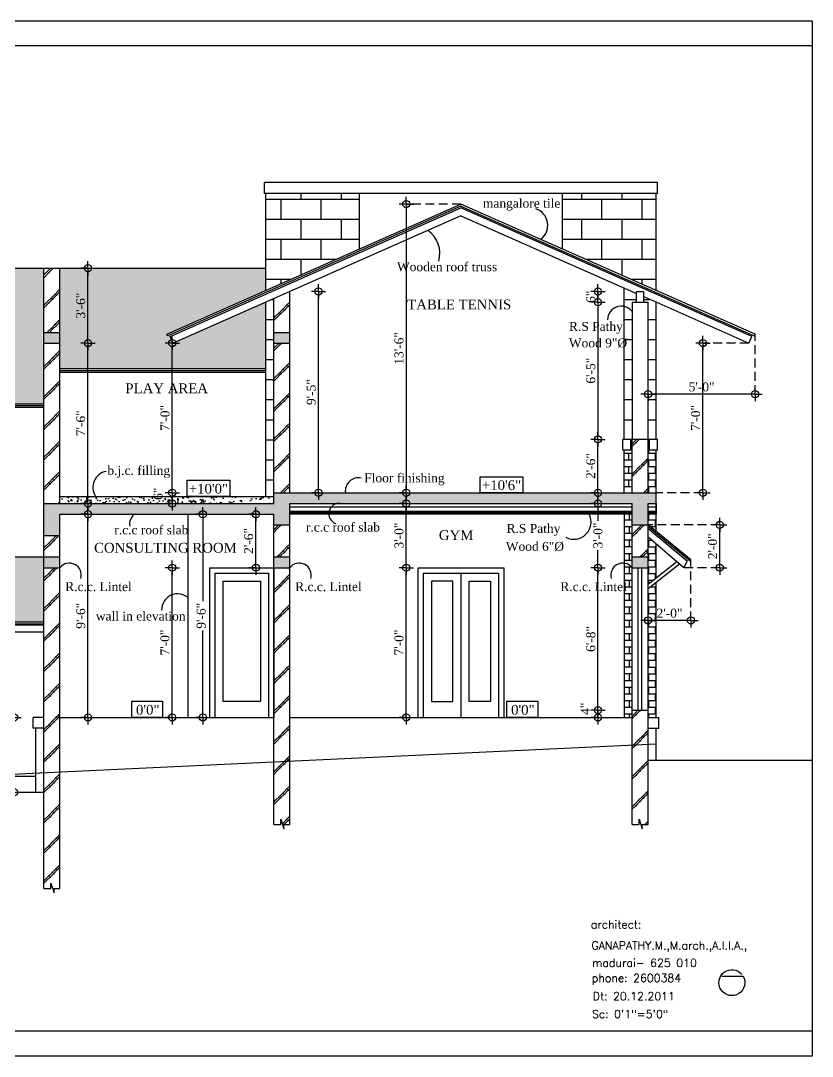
# Model space of a CAD drawing. Extents: x 7848 to 13228, y -2245 to 213.
# Drawn here: x 11777 to 12221, y -440 to 141 of the extents above; entities that cross this region are included whole.
import ezdxf
from ezdxf.enums import TextEntityAlignment as Align

# ---------------------------------------------------------------- set-up
doc = ezdxf.new("R2010")
doc.units = 0
doc.header["$LTSCALE"] = 20
doc.header["$MEASUREMENT"] = 0
doc.header["$PDMODE"] = 34
doc.header["$PDSIZE"] = 5
doc.linetypes.add('HIDDEN', pattern=[0.375, 0.25, -0.125])
doc.layers.get('0').update_dxf_attribs({"linetype": 'CONTINUOUS'})
doc.layers.get('Defpoints').update_dxf_attribs({"linetype": 'CONTINUOUS'})
for name, color, linetype in [('border', 230, 'CONTINUOUS'), ('DETTEXT', 7, 'CONTINUOUS'), ('DIMLINE', 254, 'CONTINUOUS'), ('DOOR', 1, 'CONTINUOUS'), ('HATCH', 252, 'CONTINUOUS'), ('Stone', 8, 'CONTINUOUS'), ('text', 2, 'CONTINUOUS'), ('TILE', 22, 'CONTINUOUS'), ('wall', 13, 'CONTINUOUS'), ('window', 4, 'CONTINUOUS'), ('window sill', 5, 'CONTINUOUS'), ('WOOD', 7, 'CONTINUOUS')]:
    doc.layers.add(name, color=color, linetype=linetype)
doc.layers.add('correct', color=230, linetype='CONTINUOUS', plot=False)
doc.styles.add('A', font='romans.shx')
doc.styles.add('style3', font='times_1.ttf')
doc.styles.add('style5', font='times_1.ttf')
doc.dimstyles.new('arch61', dxfattribs={"dimscale": 0, "dimtxt": 5, "dimasz": 2, "dimexe": 0.18, "dimexo": 0.0625, "dimgap": 1.5, "dimtad": 1, "dimzin": 3, "dimdsep": 46, "dimlunit": 4, "dimtxsty": 'style3', "dimblk": 'BLK', "dimcen": 0, "dimse1": 1, "dimse2": 1, "dimclrd": 256, "dimclrt": 3, "dimazin": 0, "dimtfac": 1, "dimtix": 1, "dimtmove": 2, "dimatfit": 3, "dimldrblk": 'NONE', "dimfxl": 0.18, "dimtolj": 1, "dimtzin": 0, "dimlwd": -1, "dimarcsym": 0})
pattern_1 = [(0, (-136.817, 1289.978), (0, 11.25), []), (90, (-136.817, 1289.978), (-22.5, 1e-15), [11.25, -11.25]), (90, (-125.567, 1289.978), (-22.5, 1e-15), [-11.25, 11.25])]
pattern_2 = [(45, (-136.817, 1289.978), (-8.485281, 8.485281), [3, 0]), (45, (-137.525, 1290.685), (-8.485281, 8.485281), [3, 0])]
pattern_3 = [(0, (-136.8175, 1289.978), (0, 3.75), []), (90, (-136.8175, 1289.978), (-7.5, 5e-16), [3.75, -3.75]), (90, (-133.0675, 1289.978), (-7.5, 5e-16), [-3.75, 3.75])]

# ---------------------------------------------------------------- blocks, each defined once
blk = doc.blocks.new('BLK')
for q in [(-2, 0), (0, 2), (0, -2), (2, 0)]:
    blk.add_line((0, 0), q)
blk.add_circle((0, 0), 1)
blk = doc.blocks.new('*D152')
at = {"layer": 'Defpoints', "color": 0}
for p in [(12100.95, -93.54), (12120.08, -93.54), (12120.08, -123.54)]:
    blk.add_point(p, dxfattribs=at)
at = {"layer": 'DIMLINE'}
blk.add_line((12100.95, -121.54), (12100.95, -95.54), dxfattribs=at)
at = {"layer": 'DIMLINE', "xscale": 2, "yscale": 2, "zscale": 2}
for p, rotation in [((12100.95, -93.54), 90), ((12100.95, -123.54), 270)]:
    blk.add_blockref('BLK', p, dxfattribs=dict(at, rotation=rotation))
at = {"layer": 'DIMLINE', "color": 3, "insert": (12096.91, -108.54), "char_height": 5, "attachment_point": 5, "rotation": 90, "style": 'style3'}
blk.add_mtext('\\A1;2\'-6"', dxfattribs=at)
blk = doc.blocks.new('_None')
blk = doc.blocks.new('*D153')
at = {"layer": 'Defpoints', "color": 0}
for p in [(12120.08, -16.55), (12100.95, -93.54), (12120.08, -93.54)]:
    blk.add_point(p, dxfattribs=at)
at = {"layer": 'DIMLINE'}
blk.add_line((12100.95, -18.55), (12100.95, -91.54), dxfattribs=at)
at = {"layer": 'DIMLINE', "xscale": 2, "yscale": 2, "zscale": 2}
for p, rotation in [((12100.95, -16.55), 90), ((12100.95, -93.54), 270)]:
    blk.add_blockref('BLK', p, dxfattribs=dict(at, rotation=rotation))
at = {"layer": 'DIMLINE', "color": 3, "insert": (12096.91, -55.04), "char_height": 5, "attachment_point": 5, "rotation": 90, "style": 'style3'}
blk.add_mtext('\\A1;6\'-5"', dxfattribs=at)
blk = doc.blocks.new('*D154')
at = {"layer": 'Defpoints', "color": 0}
for p in [(12100.95, -10.56), (12124.58, -10.56), (12124.58, -16.55)]:
    blk.add_point(p, dxfattribs=at)
at = {"layer": 'DIMLINE'}
for p, q in [((12100.95, -8.56), (12100.95, -6.56)), ((12100.95, -16.55), (12100.95, -10.56)), ((12100.95, -18.55), (12100.95, -20.55))]:
    blk.add_line(p, q, dxfattribs=at)
at = {"layer": 'DIMLINE', "xscale": 2, "yscale": 2, "zscale": 2}
for p, rotation in [((12100.95, -10.56), 270), ((12100.95, -16.55), 90)]:
    blk.add_blockref('BLK', p, dxfattribs=dict(at, rotation=rotation))
at = {"layer": 'DIMLINE', "color": 3, "insert": (12096.91, -13.56), "char_height": 5, "attachment_point": 5, "rotation": 90, "style": 'style3'}
blk.add_mtext('\\A1;6"', dxfattribs=at)
blk = doc.blocks.new('*D155')
at = {"layer": 'Defpoints', "color": 0}
for p in [(12024.08, 38.46), (11993.35, -123.54), (12024.08, -123.54)]:
    blk.add_point(p, dxfattribs=at)
at = {"layer": 'DIMLINE'}
blk.add_line((11993.35, 36.46), (11993.35, -121.54), dxfattribs=at)
at = {"layer": 'DIMLINE', "xscale": 2, "yscale": 2, "zscale": 2}
for p, rotation in [((11993.35, 38.46), 90), ((11993.35, -123.54), 270)]:
    blk.add_blockref('BLK', p, dxfattribs=dict(at, rotation=rotation))
at = {"layer": 'DIMLINE', "color": 3, "insert": (11989.31, -42.54), "char_height": 5, "attachment_point": 5, "rotation": 90, "style": 'style3'}
blk.add_mtext('\\A1;13\'-6"', dxfattribs=at)
blk = doc.blocks.new('*D156')
at = {"layer": 'Defpoints', "color": 0}
for p in [(11799.08, -165.54), (11862.06, -165.54), (11802.59, -249.54)]:
    blk.add_point(p, dxfattribs=at)
at = {"layer": 'DIMLINE'}
blk.add_line((11862.06, -247.54), (11862.06, -167.54), dxfattribs=at)
at = {"layer": 'DIMLINE', "xscale": 2, "yscale": 2, "zscale": 2}
for p, rotation in [((11862.06, -165.54), 90), ((11862.06, -249.54), 270)]:
    blk.add_blockref('BLK', p, dxfattribs=dict(at, rotation=rotation))
at = {"layer": 'DIMLINE', "color": 3, "insert": (11858.01, -207.54), "char_height": 5, "attachment_point": 5, "rotation": 90, "style": 'style3'}
blk.add_mtext('\\A1;7\'-0"', dxfattribs=at)
blk = doc.blocks.new('*D157')
at = {"layer": 'Defpoints', "color": 0}
for p in [(11814.78, -135.54), (11818.68, -135.54), (11818.68, -249.54)]:
    blk.add_point(p, dxfattribs=at)
at = {"layer": 'DIMLINE'}
blk.add_line((11814.78, -247.54), (11814.78, -137.54), dxfattribs=at)
at = {"layer": 'DIMLINE', "xscale": 2, "yscale": 2, "zscale": 2}
for p, rotation in [((11814.78, -135.54), 90), ((11814.78, -249.54), 270)]:
    blk.add_blockref('BLK', p, dxfattribs=dict(at, rotation=rotation))
at = {"layer": 'DIMLINE', "color": 3, "insert": (11810.73, -192.54), "char_height": 5, "attachment_point": 5, "rotation": 90, "style": 'style3'}
blk.add_mtext('\\A1;9\'-6"', dxfattribs=at)
blk = doc.blocks.new('*D158')
at = {"layer": 'Defpoints', "color": 0}
for p in [(11891.47, -135.54), (11909.01, -135.54), (11891.47, -165.54)]:
    blk.add_point(p, dxfattribs=at)
at = {"layer": 'DIMLINE'}
blk.add_line((11909.01, -163.54), (11909.01, -137.54), dxfattribs=at)
at = {"layer": 'DIMLINE', "xscale": 2, "yscale": 2, "zscale": 2}
for p, rotation in [((11909.01, -135.54), 90), ((11909.01, -165.54), 270)]:
    blk.add_blockref('BLK', p, dxfattribs=dict(at, rotation=rotation))
at = {"layer": 'DIMLINE', "color": 3, "insert": (11904.96, -150.54), "char_height": 5, "attachment_point": 5, "rotation": 90, "style": 'style3'}
blk.add_mtext('\\A1;2\'-6"', dxfattribs=at)
blk = doc.blocks.new('*D159')
at = {"layer": 'Defpoints', "color": 0}
for p in [(11799.08, -39.54), (11814.78, -39.54), (11799.08, -129.54)]:
    blk.add_point(p, dxfattribs=at)
at = {"layer": 'DIMLINE'}
blk.add_line((11814.78, -127.54), (11814.78, -41.54), dxfattribs=at)
at = {"layer": 'DIMLINE', "xscale": 2, "yscale": 2, "zscale": 2}
for p, rotation in [((11814.78, -39.54), 90), ((11814.78, -129.54), 270)]:
    blk.add_blockref('BLK', p, dxfattribs=dict(at, rotation=rotation))
at = {"layer": 'DIMLINE', "color": 3, "insert": (11810.73, -84.54), "char_height": 5, "attachment_point": 5, "rotation": 90, "style": 'style3'}
blk.add_mtext('\\A1;7\'-6"', dxfattribs=at)
blk = doc.blocks.new('*D160')
at = {"layer": 'Defpoints', "color": 0}
for p in [(11862.06, -39.54), (11862.56, -39.54), (11919.08, -123.54)]:
    blk.add_point(p, dxfattribs=at)
at = {"layer": 'DIMLINE'}
blk.add_line((11862.06, -121.54), (11862.06, -41.54), dxfattribs=at)
at = {"layer": 'DIMLINE', "xscale": 2, "yscale": 2, "zscale": 2}
for p, rotation in [((11862.06, -39.54), 90), ((11862.06, -123.54), 270)]:
    blk.add_blockref('BLK', p, dxfattribs=dict(at, rotation=rotation))
at = {"layer": 'DIMLINE', "color": 3, "insert": (11858.01, -81.54), "char_height": 5, "attachment_point": 5, "rotation": 90, "style": 'style3'}
blk.add_mtext('\\A1;7\'-0"', dxfattribs=at)
blk = doc.blocks.new('*D161')
at = {"layer": 'Defpoints', "color": 0}
for p in [(11919.08, -123.54), (11862.06, -129.54), (11919.08, -129.54)]:
    blk.add_point(p, dxfattribs=at)
at = {"layer": 'DIMLINE'}
for p, q in [((11862.06, -121.54), (11862.06, -119.54)), ((11862.06, -123.54), (11862.06, -129.54)), ((11862.06, -131.54), (11862.06, -133.54))]:
    blk.add_line(p, q, dxfattribs=at)
at = {"layer": 'DIMLINE', "xscale": 2, "yscale": 2, "zscale": 2}
for p, rotation in [((11862.06, -123.54), 270), ((11862.06, -129.54), 90)]:
    blk.add_blockref('BLK', p, dxfattribs=dict(at, rotation=rotation))
at = {"layer": 'DIMLINE', "color": 3, "insert": (11854.14, -124.09), "char_height": 5, "attachment_point": 5, "rotation": 90, "style": 'style3'}
blk.add_mtext('\\A1;6"', dxfattribs=at)
blk = doc.blocks.new('*D162')
at = {"layer": 'Defpoints', "color": 0}
for p in [(11928.08, -10.57), (11944.12, -10.57), (11928.08, -123.54)]:
    blk.add_point(p, dxfattribs=at)
at = {"layer": 'DIMLINE'}
blk.add_line((11944.12, -121.54), (11944.12, -12.57), dxfattribs=at)
at = {"layer": 'DIMLINE', "xscale": 2, "yscale": 2, "zscale": 2}
for p, rotation in [((11944.12, -10.57), 90), ((11944.12, -123.54), 270)]:
    blk.add_blockref('BLK', p, dxfattribs=dict(at, rotation=rotation))
at = {"layer": 'DIMLINE', "color": 3, "insert": (11940.07, -67.05), "char_height": 5, "attachment_point": 5, "rotation": 90, "style": 'style3'}
blk.add_mtext('\\A1;9\'-5"', dxfattribs=at)
blk = doc.blocks.new('*D163')
at = {"layer": 'Defpoints', "color": 0}
for p in [(12100.95, -165.54), (12120.08, -165.54), (12120.08, -245.54)]:
    blk.add_point(p, dxfattribs=at)
at = {"layer": 'DIMLINE'}
blk.add_line((12100.95, -243.54), (12100.95, -167.54), dxfattribs=at)
at = {"layer": 'DIMLINE', "xscale": 2, "yscale": 2, "zscale": 2}
for p, rotation in [((12100.95, -165.54), 90), ((12100.95, -245.54), 270)]:
    blk.add_blockref('BLK', p, dxfattribs=dict(at, rotation=rotation))
at = {"layer": 'DIMLINE', "color": 3, "insert": (12096.91, -205.54), "char_height": 5, "attachment_point": 5, "rotation": 90, "style": 'style3'}
blk.add_mtext('\\A1;6\'-8"', dxfattribs=at)
blk = doc.blocks.new('*D164')
at = {"layer": 'Defpoints', "color": 0}
for p in [(12100.95, -129.54), (12120.08, -129.54), (12120.08, -165.54)]:
    blk.add_point(p, dxfattribs=at)
at = {"layer": 'DIMLINE'}
for p, q in [((12100.95, -131.54), (12100.95, -139.34)), ((12100.95, -163.54), (12100.95, -155.74))]:
    blk.add_line(p, q, dxfattribs=at)
at = {"layer": 'DIMLINE', "xscale": 2, "yscale": 2, "zscale": 2}
for p, rotation in [((12100.95, -129.54), 90), ((12100.95, -165.54), 270)]:
    blk.add_blockref('BLK', p, dxfattribs=dict(at, rotation=rotation))
at = {"layer": 'DIMLINE', "color": 3, "insert": (12100.95, -147.54), "char_height": 5, "attachment_point": 5, "rotation": 90, "style": 'style3'}
blk.add_mtext('\\A1;3\'-0"', dxfattribs=at)
blk = doc.blocks.new('*D165')
at = {"layer": 'Defpoints', "color": 0}
for p in [(12100.95, -249.54), (12120.08, -245.54), (12120.08, -249.54)]:
    blk.add_point(p, dxfattribs=at)
at = {"layer": 'DIMLINE'}
for p, q in [((12100.95, -243.54), (12100.95, -241.54)), ((12100.95, -245.54), (12100.95, -249.54)), ((12100.95, -251.54), (12100.95, -253.54))]:
    blk.add_line(p, q, dxfattribs=at)
at = {"layer": 'DIMLINE', "xscale": 2, "yscale": 2, "zscale": 2}
for p, rotation in [((12100.95, -245.54), 270), ((12100.95, -249.54), 90)]:
    blk.add_blockref('BLK', p, dxfattribs=dict(at, rotation=rotation))
at = {"layer": 'DIMLINE', "color": 3, "insert": (12093.8, -244.68), "char_height": 5, "attachment_point": 5, "rotation": 90, "style": 'style3'}
blk.add_mtext('\\A1;4"', dxfattribs=at)
blk = doc.blocks.new('*D174')
at = {"layer": 'Defpoints', "color": 0}
for p in [(11790.08, -249.54), (11773.36, -291.54), (11783.16, -291.54)]:
    blk.add_point(p, dxfattribs=at)
at = {"layer": 'DIMLINE'}
blk.add_line((11773.36, -251.54), (11773.36, -289.54), dxfattribs=at)
at = {"layer": 'DIMLINE', "xscale": 2, "yscale": 2, "zscale": 2}
for p, rotation in [((11773.36, -249.54), 90), ((11773.36, -291.54), 270)]:
    blk.add_blockref('BLK', p, dxfattribs=dict(at, rotation=rotation))
at = {"layer": 'DIMLINE', "color": 3, "insert": (11769.32, -270.54), "char_height": 5, "attachment_point": 5, "rotation": 90, "style": 'style3'}
blk.add_mtext('\\A1;3\'-6"', dxfattribs=at)
blk = doc.blocks.new('*D395')
at = {"layer": 'Defpoints', "color": 0}
for p in [(11799.08, 2.46), (11814.78, 2.46), (11799.08, -39.54)]:
    blk.add_point(p, dxfattribs=at)
at = {"layer": 'DIMLINE'}
blk.add_line((11814.78, -37.54), (11814.78, 0.46), dxfattribs=at)
at = {"layer": 'DIMLINE', "xscale": 2, "yscale": 2, "zscale": 2}
for p, rotation in [((11814.78, 2.46), 90), ((11814.78, -39.54), 270)]:
    blk.add_blockref('BLK', p, dxfattribs=dict(at, rotation=rotation))
at = {"layer": 'DIMLINE', "color": 3, "insert": (11810.74, -18.54), "char_height": 5, "attachment_point": 5, "rotation": 90, "style": 'style3'}
blk.add_mtext('\\A1;3\'-6"', dxfattribs=at)
blk = doc.blocks.new('*D462')
at = {"layer": 'Defpoints', "color": 0}
for p in [(12129.08, -161.09), (12153.08, -161.09), (12129.08, -195.11)]:
    blk.add_point(p, dxfattribs=at)
at = {"layer": 'DIMLINE'}
blk.add_line((12151.08, -195.11), (12131.08, -195.11), dxfattribs=at)
at = {"layer": 'DIMLINE', "xscale": 2, "yscale": 2, "zscale": 2, "rotation": 180}
blk.add_blockref('BLK', (12129.08, -195.11), dxfattribs=at)
at = {"layer": 'DIMLINE', "xscale": 2, "yscale": 2, "zscale": 2}
blk.add_blockref('BLK', (12153.08, -195.11), dxfattribs=at)
at = {"layer": 'DIMLINE', "color": 3, "insert": (12141.08, -191.07), "char_height": 5, "attachment_point": 5, "style": 'style3'}
blk.add_mtext('\\A1;2\'-0"', dxfattribs=at)
blk = doc.blocks.new('*D463')
at = {"layer": 'Defpoints', "color": 0}
for p in [(12129.08, -141.54), (12169.28, -141.54), (12129.08, -165.54)]:
    blk.add_point(p, dxfattribs=at)
at = {"layer": 'DIMLINE'}
blk.add_line((12169.28, -163.54), (12169.28, -143.54), dxfattribs=at)
at = {"layer": 'DIMLINE', "xscale": 2, "yscale": 2, "zscale": 2}
for p, rotation in [((12169.28, -141.54), 90), ((12169.28, -165.54), 270)]:
    blk.add_blockref('BLK', p, dxfattribs=dict(at, rotation=rotation))
at = {"layer": 'DIMLINE', "color": 3, "insert": (12165.23, -153.54), "char_height": 5, "attachment_point": 5, "rotation": 90, "style": 'style3'}
blk.add_mtext('\\A1;2\'-0"', dxfattribs=at)
blk = doc.blocks.new('*D464')
at = {"layer": 'Defpoints', "color": 0}
for p in [(12129.08, -34.52), (12189.08, -34.52), (12129.08, -68.19)]:
    blk.add_point(p, dxfattribs=at)
at = {"layer": 'DIMLINE'}
blk.add_line((12187.08, -68.19), (12131.08, -68.19), dxfattribs=at)
at = {"layer": 'DIMLINE', "xscale": 2, "yscale": 2, "zscale": 2, "rotation": 180}
blk.add_blockref('BLK', (12129.08, -68.19), dxfattribs=at)
at = {"layer": 'DIMLINE', "xscale": 2, "yscale": 2, "zscale": 2}
blk.add_blockref('BLK', (12189.08, -68.19), dxfattribs=at)
at = {"layer": 'DIMLINE', "color": 3, "insert": (12159.08, -64.15), "char_height": 5, "attachment_point": 5, "style": 'style3'}
blk.add_mtext('\\A1;5\'-0"', dxfattribs=at)
blk = doc.blocks.new('*D465')
at = {"layer": 'Defpoints', "color": 0}
for p in [(12159.8, -39.54), (12185.6, -39.54), (12129.08, -123.54)]:
    blk.add_point(p, dxfattribs=at)
at = {"layer": 'DIMLINE'}
blk.add_line((12159.8, -121.54), (12159.8, -41.54), dxfattribs=at)
at = {"layer": 'DIMLINE', "xscale": 2, "yscale": 2, "zscale": 2}
for p, rotation in [((12159.8, -39.54), 90), ((12159.8, -123.54), 270)]:
    blk.add_blockref('BLK', p, dxfattribs=dict(at, rotation=rotation))
at = {"layer": 'DIMLINE', "color": 3, "insert": (12155.75, -81.54), "char_height": 5, "attachment_point": 5, "rotation": 90, "style": 'style3'}
blk.add_mtext('\\A1;7\'-0"', dxfattribs=at)
blk = doc.blocks.new('*D466')
at = {"layer": 'Defpoints', "color": 0}
for p in [(11993.35, -165.54), (12000.08, -165.54), (12000.08, -249.54)]:
    blk.add_point(p, dxfattribs=at)
at = {"layer": 'DIMLINE'}
blk.add_line((11993.35, -247.54), (11993.35, -167.54), dxfattribs=at)
at = {"layer": 'DIMLINE', "xscale": 2, "yscale": 2, "zscale": 2}
for p, rotation in [((11993.35, -165.54), 90), ((11993.35, -249.54), 270)]:
    blk.add_blockref('BLK', p, dxfattribs=dict(at, rotation=rotation))
at = {"layer": 'DIMLINE', "color": 3, "insert": (11989.3, -207.54), "char_height": 5, "attachment_point": 5, "rotation": 90, "style": 'style3'}
blk.add_mtext('\\A1;7\'-0"', dxfattribs=at)
blk = doc.blocks.new('*D467')
at = {"layer": 'Defpoints', "color": 0}
for p in [(11993.35, -129.54), (12000.08, -129.54), (12000.08, -165.54)]:
    blk.add_point(p, dxfattribs=at)
at = {"layer": 'DIMLINE'}
blk.add_line((11993.35, -163.54), (11993.35, -131.54), dxfattribs=at)
at = {"layer": 'DIMLINE', "xscale": 2, "yscale": 2, "zscale": 2}
for p, rotation in [((11993.35, -129.54), 90), ((11993.35, -165.54), 270)]:
    blk.add_blockref('BLK', p, dxfattribs=dict(at, rotation=rotation))
at = {"layer": 'DIMLINE', "color": 3, "insert": (11989.31, -147.54), "char_height": 5, "attachment_point": 5, "rotation": 90, "style": 'style3'}
blk.add_mtext('\\A1;3\'-0"', dxfattribs=at)
blk = doc.blocks.new('*D471')
at = {"layer": 'Defpoints', "color": 0}
for p in [(11879.24, -135.54), (11886.08, -135.54), (11886.08, -249.54)]:
    blk.add_point(p, dxfattribs=at)
at = {"layer": 'DIMLINE'}
for p, q in [((11879.24, -137.54), (11879.24, -184.34)), ((11879.24, -247.54), (11879.24, -200.74))]:
    blk.add_line(p, q, dxfattribs=at)
at = {"layer": 'DIMLINE', "xscale": 2, "yscale": 2, "zscale": 2}
for p, rotation in [((11879.24, -135.54), 90), ((11879.24, -249.54), 270)]:
    blk.add_blockref('BLK', p, dxfattribs=dict(at, rotation=rotation))
at = {"layer": 'DIMLINE', "color": 3, "insert": (11878.32, -192.54), "char_height": 5, "attachment_point": 5, "rotation": 90, "style": 'style3'}
blk.add_mtext('\\A1;9\'-6"', dxfattribs=at)

msp = doc.modelspace()

# ---------------------------------------------------------------- hatches: boundary and pattern name
at = {"layer": 'HATCH'}
h = msp.add_hatch(dxfattribs=at)
h.set_pattern_fill('BRICK HATCH', color=8, angle=45, style=0)
h.set_pattern_definition([(45, (-1257.541, 0), (-8.485281, 8.485281), [3, 0]), (45, (-1258.249, 0.707), (-8.485281, 8.485281), [3, 0])])
h.paths.add_polyline_path([(11799.08, 2.462), (11790.08, 2.462), (11790.08, -33.538), (11799.08, -33.538)])
h = msp.add_hatch(dxfattribs=at)
h.set_pattern_fill('BRICK HATCH', color=8, angle=45, style=0)
h.set_pattern_definition(pattern_2)
h.paths.add_polyline_path([(11919.08, -33.538), (11928.08, -33.538), (11928.08, -10.572), (11919.08, -14.55)])
h.paths.add_polyline_path([(11928.08, -39.538), (11919.08, -39.538), (11919.08, -123.538), (11928.08, -123.538)])
for points in [[(11790.08, -33.538), (11790.08, -39.538), (11799.08, -39.538), (11799.08, -33.538)], [(11919.08, -33.538), (11919.08, -39.538), (11928.08, -39.538), (11928.08, -33.538)], [(11919.08, -135.538), (11919.08, -141.538), (11928.08, -141.538), (11928.08, -129.538), (12120.08, -129.538), (12120.08, -141.538), (12129.08, -141.538), (12129.08, -129.538), (12133.58, -129.538), (12133.58, -123.538), (11919.08, -123.538), (11919.08, -129.538), (11790.08, -129.538), (11790.08, -147.538), (11799.08, -147.538), (11799.08, -135.538)], [(11799.08, -165.538), (11799.08, -159.538), (11790.08, -159.538), (11790.08, -165.538)], [(11919.08, -159.538), (11919.08, -165.538), (11928.08, -165.538), (11928.08, -159.538)], [(12120.08, -159.538), (12120.08, -165.538), (12129.08, -165.538), (12129.08, -159.538)]]:
    msp.add_hatch(color=8, dxfattribs=at).paths.add_polyline_path(points)
h = msp.add_hatch(dxfattribs=at)
h.set_pattern_fill('BRICK HATCH', color=8, angle=45, style=0)
h.set_pattern_definition(pattern_2)
h.paths.add_polyline_path([(11799.08, -39.538), (11790.08, -39.538), (11790.08, -129.538), (11799.08, -129.538)])
h = msp.add_hatch(dxfattribs=at)
h.set_pattern_fill('BRICK HATCH', color=8, angle=45, style=0)
h.set_pattern_definition(pattern_2)
h.paths.add_polyline_path([(12120.08, -123.538), (12129.08, -123.538), (12129.08, -93.538), (12120.08, -93.538)])
h = msp.add_hatch(dxfattribs=at)
h.set_pattern_fill('AR-CONC', color=8, style=0)
h.set_pattern_definition([(50, (0, 0), (7.1726018, -0.6275213), [0.75, -8.25]), (355, (0, 0), (-1.3875133, 7.5219213), [0.6, -6.6]), (100.4514, (0.598, -0.052), (5.785094, 6.8943954), [0.637402, -7.011421]), (46.1842, (0, 2), (10.6724105, -1.65519), [1.125, -12.375]), (96.6356, (0.889, 1.862), (9.346627, 9.741179), [0.956103, -10.51713]), (351.1842, (0, 2), (9.346619, 9.741186), [0.9, -9.9]), (21, (1, 1.5), (5.9690705, -4.026189), [0.75, -8.25]), (326, (1, 1.5), (2.4331533, 7.2515005), [0.6, -6.6]), (71.4514, (1.4974, 1.1645), (8.4022263, 3.225305), [0.637402, -7.011421]), (37.5, (0, 0), (0.12159855, 3.32893854), [0, -6.52, 0, -6.7, 0, -6.625]), (7.5, (0, 0), (2.6306954, 3.9441171), [0, -3.82, 0, -6.37, 0, -2.525]), (327.5, (-2.23, 0), (5.33822436, -0.2255487), [0, -2.5, 0, -7.8, 0, -10.35]), (317.5, (-3.23, 0), (5.8318617, 1.0010498), [0, -3.25, 0, -5.18, 0, -7.35])])
h.paths.add_polyline_path([(11919.08, -129.538), (11919.08, -125.538), (11799.08, -125.538), (11799.08, -129.538)])
h = msp.add_hatch(dxfattribs=at)
h.set_pattern_fill('BRICK HATCH', color=8, angle=45, style=0)
h.set_pattern_definition(pattern_2)
h.paths.add_polyline_path([(11928.08, -141.538), (11919.08, -141.538), (11919.08, -159.538), (11928.08, -159.538)])
h = msp.add_hatch(dxfattribs=at)
h.set_pattern_fill('BRICK HATCH', color=8, angle=45, style=0)
h.set_pattern_definition(pattern_2)
h.paths.add_polyline_path([(12129.08, -141.538), (12120.08, -141.538), (12120.08, -159.538), (12129.08, -159.538)])
h = msp.add_hatch(dxfattribs=at)
h.set_pattern_fill('BRICK HATCH', color=8, angle=45, style=0)
h.set_pattern_definition(pattern_2)
h.paths.add_polyline_path([(11799.08, -147.538), (11790.08, -147.538), (11790.08, -159.538), (11799.08, -159.538)])
h = msp.add_hatch(dxfattribs=at)
h.set_pattern_fill('BRICK HATCH', color=8, angle=45, style=0)
h.set_pattern_definition(pattern_2)
h.paths.add_polyline_path([(11790.08, -345.561), (11793.971, -345.561), (11793.971, -342.574), (11794.927, -345.542), (11799.08, -345.542), (11799.08, -165.538), (11790.08, -165.538)])
h = msp.add_hatch(dxfattribs=at)
h.set_pattern_fill('BRICK HATCH', color=8, angle=45, style=0)
h.set_pattern_definition(pattern_2)
h.paths.add_polyline_path([(11928.08, -165.538), (11919.08, -165.538), (11919.08, -309.561), (11922.971, -309.561), (11922.971, -306.574), (11923.927, -309.542), (11928.08, -309.542)])
h = msp.add_hatch(dxfattribs=at)
h.set_pattern_fill('BRICK HATCH', color=8, angle=45, style=0)
h.set_pattern_definition(pattern_2)
h.paths.add_polyline_path([(12120.08, -309.561), (12123.971, -309.561), (12123.971, -306.574), (12124.927, -309.542), (12129.08, -309.542), (12129.08, -245.538), (12120.08, -245.538)])
at = {"layer": 'Stone', "lineweight": -2}
h = msp.add_hatch(dxfattribs=at)
h.set_pattern_fill('BRICK', color=8, scale=45, style=0)
h.set_pattern_definition(pattern_1)
h.paths.add_polyline_path([(11967.08, 13.249), (11967.08, 44.462), (11914.58, 44.462), (11914.58, -9.972)])
h = msp.add_hatch(dxfattribs=at)
h.set_pattern_fill('BRICK', color=8, scale=45, style=0)
h.set_pattern_definition(pattern_1)
h.paths.add_polyline_path([(12133.58, 44.462), (12081.08, 44.462), (12081.08, 13.249), (12133.58, -9.972)])
h = msp.add_hatch(dxfattribs=at)
h.set_pattern_fill('BRICK', color=8, scale=45, style=0)
h.set_pattern_definition(pattern_1)
h.paths.add_polyline_path([(12120.08, -16.55), (12122.58, -16.55), (12122.58, -11.677), (12115.58, -8.582), (12115.58, -93.538), (12120.08, -93.538)])
h = msp.add_hatch(dxfattribs=at)
h.set_pattern_fill('BRICK', color=8, scale=45, style=0)
h.set_pattern_definition(pattern_1)
h.paths.add_polyline_path([(11914.58, -125.538), (11919.08, -125.538), (11919.08, -14.55), (11914.58, -16.54)])
h = msp.add_hatch(dxfattribs=at)
h.set_pattern_fill('BRICK', color=8, scale=45, style=0)
h.set_pattern_definition(pattern_1)
h.paths.add_polyline_path([(12133.58, -16.54), (12126.58, -13.445), (12126.58, -16.55), (12129.08, -16.55), (12129.08, -93.538), (12133.58, -93.538)])
at = {"layer": 'TILE'}
h = msp.add_hatch(dxfattribs=at)
h.set_pattern_fill('SPANTILE', color=256, scale=7, style=0)
h.set_pattern_definition([(274.9697, (-130.37747, 1038.4518), (-6.999939149, 84.000007361), [6.464304, -155.143247]), (180, (-129.8175, 1032.012), (-7, -7), [0.56, -6.44]), (0, (-136.8175, 1031.452), (7, 7), [1.96, -5.04]), (90, (-134.8575, 1031.452), (-7, 7), [0.7, -6.3]), (270, (-130.3775, 1032.152), (7, -7), [0.7, -6.3]), (0, (-130.3775, 1031.452), (7, 7), [0.56, -6.44]), (0, (-136.8175, 1032.012), (7, 7), [1.4, -5.6]), (85.0303, (-135.41747, 1032.0118), (6.999939149, 84.000007361), [6.464304, -155.143247]), (52.6961, (-135.41747, 1032.36181), (-90.999901229, -119.000075192), [1.848056, -182.95725]), (18.4349, (-134.2975, 1033.8318), (14.00000304, 6.99998882), [1.770874, -20.365065]), (341.5651, (-132.6175, 1034.3918), (-14.00000304, 6.99998882), [1.770874, -20.365065]), (307.3039, (-130.93747, 1033.83181), (90.999901229, -119.000075192), [1.848056, -182.95725]), (20.2249, (-133.94747, 1033.3418), (-76.99998085, -28.000058349), [1.417395, -140.321804]), (339.7751, (-132.61747, 1033.8318), (76.99998085, -28.000058349), [1.417395, -140.321804]), (307.4054, (-131.28747, 1033.3418), (70.000069668, -90.999947255), [1.498063, -148.308475]), (52.5946, (-134.85747, 1032.1518), (-70.000069668, -90.999947255), [1.498063, -148.308475])])
h.paths.add_polyline_path([(11790.08, -33.538), (11790.08, 2.462), (11520.08, 2.462), (11520.08, -73.538), (11790.08, -73.538), (11790.08, -39.538), (11789.33, -39.538), (11789.33, -33.538)])
h.paths.add_polyline_path([(11799.08, 2.462), (11799.08, -53.855), (11914.58, -53.855), (11914.58, -16.54), (11862.558, -39.538), (11860.849, -35.922), (11859.508, -35.425), (11859.08, -34.521), (11914.58, -9.972), (11914.58, 2.462)])
h = msp.add_hatch(dxfattribs=at)
h.set_pattern_fill('BRICK', color=256, scale=15, style=0)
h.set_pattern_definition(pattern_3)
h.paths.add_polyline_path([(12120.08, -99.538), (12115.58, -99.538), (12115.58, -123.538), (12120.08, -123.538)])
h = msp.add_hatch(dxfattribs=at)
h.set_pattern_fill('BRICK', color=256, scale=15, style=0)
h.set_pattern_definition(pattern_3)
h.paths.add_polyline_path([(12129.08, -123.538), (12133.58, -123.538), (12133.58, -99.538), (12129.08, -99.538)])
h = msp.add_hatch(dxfattribs=at)
h.set_pattern_fill('BRICK', color=256, scale=15, style=0)
h.set_pattern_definition([(0, (-1257.5415, 0), (0, 3.75), []), (90, (-1257.5415, 0), (-7.5, 5e-16), [3.75, -3.75]), (90, (-1253.7915, 0), (-7.5, 5e-16), [-3.75, 3.75])])
h.paths.add_polyline_path([(12115.58, -249.538), (12120.08, -249.538), (12120.08, -245.538), (12120.08, -165.538), (12120.08, -135.538), (12115.58, -135.538)])
h = msp.add_hatch(dxfattribs=at)
h.set_pattern_fill('BRICK', color=256, scale=15, style=0)
h.set_pattern_definition(pattern_3)
h.paths.add_polyline_path([(12133.58, -135.538), (12129.08, -135.538), (12129.08, -141.538), (12133.58, -145.204)])
h = msp.add_hatch(dxfattribs=at)
h.set_pattern_fill('BRICK', color=256, scale=15, style=0)
h.set_pattern_definition(pattern_3)
h.paths.add_polyline_path([(12129.08, -165.538), (12129.08, -174.757), (12133.58, -171.228), (12133.58, -152.238), (12129.08, -148.386)])
h = msp.add_hatch(dxfattribs=at)
h.set_pattern_fill('SPANTILE', color=256, scale=7, style=0)
h.set_pattern_definition([(274.9697, (-130.37747, 1296.97815), (-6.999939149, 84.000007361), [6.464304, -155.143247]), (180, (-129.8175, 1290.538), (-7, -7), [0.56, -6.44]), (0, (-136.8175, 1289.978), (7, 7), [1.96, -5.04]), (90, (-134.8575, 1289.978), (-7, 7), [0.7, -6.3]), (270, (-130.3775, 1290.678), (7, -7), [0.7, -6.3]), (0, (-130.3775, 1289.978), (7, 7), [0.56, -6.44]), (0, (-136.8175, 1290.538), (7, 7), [1.4, -5.6]), (85.0303, (-135.41747, 1290.53815), (6.999939149, 84.000007361), [6.464304, -155.143247]), (52.6961, (-135.41747, 1290.88815), (-90.999901229, -119.000075192), [1.848056, -182.95725]), (18.4349, (-134.2975, 1292.3582), (14.00000304, 6.99998882), [1.770874, -20.365065]), (341.5651, (-132.6175, 1292.9182), (-14.00000304, 6.99998882), [1.770874, -20.365065]), (307.3039, (-130.93747, 1292.35815), (90.999901229, -119.000075192), [1.848056, -182.95725]), (20.2249, (-133.94747, 1291.86815), (-76.99998085, -28.000058349), [1.417395, -140.321804]), (339.7751, (-132.61747, 1292.35815), (76.99998085, -28.000058349), [1.417395, -140.321804]), (307.4054, (-131.28747, 1291.86815), (70.000069668, -90.999947255), [1.498063, -148.308475]), (52.5946, (-134.85747, 1290.67815), (-70.000069668, -90.999947255), [1.498063, -148.308475])])
h.paths.add_polyline_path([(11790.08, -195.968), (11790.08, -159.538), (11520.08, -159.538), (11520.08, -195.968)])
h = msp.add_hatch(dxfattribs=at)
h.set_pattern_fill('BRICK', color=256, scale=15, style=0)
h.set_pattern_definition(pattern_3)
h.paths.add_polyline_path([(12129.08, -245.538), (12129.08, -249.538), (12133.58, -249.538), (12133.58, -173.77), (12129.08, -177.299)])

# ---------------------------------------------------------------- linework, layer by layer
for p, q in [((11799.08, -125.538), (11919.08, -125.538)), ((11871.08, -249.538), (11871.08, -135.538))]:
    msp.add_line(p, q)
at = {"lineweight": -2}
for p, q in [((12151.087, -162.093), (12129.08, -143.821)), ((12149.118, -165.538), (12129.08, -148.386)), ((12129.08, -174.757), (12145.189, -162.126)), ((12149.118, -165.538), (12151.049, -162.144)), ((12129.08, -177.299), (12146.727, -163.461))]:
    msp.add_line(p, q, dxfattribs=at)
for points in [[(11919.072, -309.561), (11922.971, -309.561), (11922.971, -306.574), (11924.734, -312.045), (11924.734, -309.542), (11928.08, -309.542)], [(12120.072, -309.561), (12123.971, -309.561), (12123.971, -306.574), (12125.734, -312.045), (12125.734, -309.542), (12129.08, -309.542)], [(11790.072, -345.561), (11793.971, -345.561), (11793.971, -342.574), (11795.734, -348.045), (11795.734, -345.542), (11799.08, -345.542)]]:
    msp.add_lwpolyline(points)
at = {"layer": 'border'}
for p, q in [((12221.19, 127.129), (11127.715, 127.129)), ((12221.19, -425.472), (11127.715, -425.472))]:
    msp.add_line(p, q, dxfattribs=at)
at = {"layer": 'correct', "color": 3}
msp.add_lwpolyline([(11127.715, 141.315), (12221.19, 141.315), (12221.19, -439.658), (11127.715, -439.658)], close=True, dxfattribs=at)
at = {"layer": 'DETTEXT'}
for centre, radius, start, end in [((12062.89, 26.521), 9.864, 307.159895, 70.698207), ((11996.933, 10.907), 15.309, 342.938887, 56.21473), ((12114.02, -26.534), 7.709, 38.165079, 179.268044), ((11826.642, -120.518), 9.137, 100.552598, 213.324997), ((11966.461, -122.433), 7.283, 77.206713, 188.730981), ((11955.69, -135.282), 5.808, 81.536985, 251.120325), ((11845.108, -141.149), 6.97, 126.395659, 189.734112), ((12087.389, -139.915), 9.669, 242.750284, 26.912983), ((11804.342, -169.704), 6.711, 343.829611, 141.62861), ((11933.342, -169.704), 6.711, 343.829611, 141.62861), ((12114.819, -169.704), 6.711, 38.37139, 196.170389), ((11865.068, -189.172), 8.966, 47.890823, 180.880392)]:
    msp.add_arc(centre, radius, start, end, dxfattribs=at)
at = {"layer": 'DIMLINE', "color": 8, "linetype": 'HIDDEN'}
for p, q in [((12024.08, 38.462), (11993.354, 38.462)), ((12189.08, -68.194), (12189.08, -34.521)), ((12185.603, -39.538), (12159.802, -39.538)), ((12159.802, -123.538), (12133.58, -123.538)), ((12169.278, -141.538), (12129.08, -141.538)), ((12153.08, -195.112), (12153.08, -161.089)), ((12169.278, -165.538), (12149.118, -165.538))]:
    msp.add_line(p, q, dxfattribs=at)
at = {"layer": 'DIMLINE'}
msp.add_line((12133.58, -264.538), (11181.08, -309.538), dxfattribs=at)
at = {"layer": 'DOOR'}
msp.add_line((12024.08, -168.538), (12024.08, -249.538), dxfattribs=at)
for points in [[(11883.08, -249.538), (11883.08, -165.538), (11919.08, -165.538), (11919.08, -249.538)], [(12000.08, -249.538), (12000.08, -165.538), (12048.08, -165.538), (12048.08, -249.538)], [(11886.08, -249.538), (11886.08, -168.538), (11916.08, -168.538), (11916.08, -249.538)], [(11911.58, -240.538), (11890.58, -240.538), (11890.58, -173.038), (11911.58, -173.038), (11911.58, -240.538)], [(12003.08, -249.538), (12003.08, -168.538), (12045.08, -168.538), (12045.08, -249.538)]]:
    msp.add_lwpolyline(points, dxfattribs=at)
for points in [[(12019.58, -173.038), (12007.58, -173.038), (12007.58, -240.538), (12019.58, -240.538)], [(12028.58, -173.038), (12040.58, -173.038), (12040.58, -240.538), (12028.58, -240.538)]]:
    msp.add_lwpolyline(points, close=True, dxfattribs=at)
at = {"layer": 'Stone', "color": 0}
msp.add_line((11520.08, -282.538), (11785.58, -282.538), dxfattribs=at)
at = {"layer": 'text'}
for points in [[(12034.868, -114.513), (12058.854, -114.513), (12058.854, -123.538), (12034.868, -123.538)], [(11870.391, -116.513), (11894.378, -116.513), (11894.378, -125.538), (11870.391, -125.538)], [(11839.314, -240.513), (11856.665, -240.513), (11856.665, -249.538), (11839.314, -249.538)], [(12049.78, -240.513), (12067.131, -240.513), (12067.131, -249.538), (12049.78, -249.538)]]:
    msp.add_lwpolyline(points, close=True, dxfattribs=at)
msp.add_lwpolyline([(12170.447, -394.7), (12182.371, -394.7, -26.3843038), (12181.749, -393.79)], format="xyb", dxfattribs=at)
at = {"layer": 'TILE'}
for p, q in [((11859.08, -34.521), (12024.08, 38.462)), ((12024.08, 37.363), (11859.508, -35.425)), ((12189.08, -34.521), (12024.08, 38.462)), ((12024.08, 37.363), (12188.653, -35.425)), ((11859.508, -35.425), (11859.08, -34.521)), ((12188.653, -35.425), (12189.08, -34.521)), ((11799.08, -53.855), (11914.58, -53.855)), ((11799.08, -54.855), (11914.58, -54.855)), ((11520.08, -73.538), (11790.08, -73.538)), ((11520.08, -74.538), (11790.08, -74.538)), ((11520.08, -159.538), (11790.08, -159.538)), ((11520.08, -195.968), (11790.08, -195.968)), ((11520.08, -196.968), (11790.08, -196.968))]:
    msp.add_line(p, q, dxfattribs=at)
at = {"layer": 'TILE', "lineweight": -2}
for p, q in [((12153.08, -161.089), (12129.08, -141.538)), ((12152.59, -161.952), (12129.08, -142.683)), ((12152.59, -161.952), (12153.08, -161.089))]:
    msp.add_line(p, q, dxfattribs=at)
at = {"layer": 'wall', "color": 0}
for p, q in [((11913.83, 44.462), (11913.83, 50.462)), ((12134.33, 50.462), (11913.83, 50.462)), ((12134.33, 44.462), (12134.33, 50.462)), ((12134.33, 44.462), (11913.83, 44.462)), ((11914.58, -9.972), (11914.58, 44.462)), ((11967.08, 13.249), (11967.08, 44.462)), ((12081.08, 13.249), (12081.08, 44.462)), ((12133.58, -9.972), (12133.58, 44.462)), ((12115.58, -93.538), (12115.58, -8.582)), ((11914.58, -125.538), (11914.58, -16.54)), ((12133.58, -93.538), (12133.58, -16.54))]:
    msp.add_line(p, q, dxfattribs=at)
at = {"layer": 'wall'}
for p, q in [((11520.08, 2.462), (11790.08, 2.462)), ((11790.08, -345.542), (11790.08, 2.462)), ((11790.08, 2.462), (11799.08, 2.462)), ((11799.08, -129.538), (11799.08, 2.462)), ((11799.08, 2.462), (11914.58, 2.462)), ((11928.08, -123.538), (11928.08, -10.572)), ((11919.08, -123.538), (11919.08, -14.55)), ((11790.08, -33.538), (11799.08, -33.538)), ((11919.08, -33.538), (11928.08, -33.538)), ((11790.08, -39.538), (11799.08, -39.538)), ((11919.08, -39.538), (11928.08, -39.538)), ((11799.08, -55.855), (11914.58, -55.855)), ((11520.08, -75.538), (11790.08, -75.538)), ((12114.83, -99.538), (12114.83, -93.538)), ((12134.33, -93.538), (12114.83, -93.538)), ((12119.33, -99.538), (12119.33, -93.538)), ((12120.08, -123.538), (12120.08, -93.538)), ((12129.08, -123.538), (12129.08, -93.538)), ((12129.83, -99.538), (12129.83, -93.538)), ((12134.33, -99.538), (12134.33, -93.538)), ((12120.08, -99.538), (12114.83, -99.538)), ((12115.58, -123.538), (12115.58, -99.538)), ((12134.33, -99.538), (12129.08, -99.538)), ((12133.58, -145.204), (12133.58, -99.538)), ((11919.08, -123.538), (12133.58, -123.538)), ((11919.08, -129.538), (11919.08, -123.538)), ((11790.08, -129.538), (11919.08, -129.538)), ((11928.08, -309.542), (11928.08, -129.538)), ((11928.08, -129.538), (12120.08, -129.538)), ((12120.08, -165.538), (12120.08, -129.538)), ((12129.08, -165.538), (12129.08, -129.538)), ((12129.08, -129.538), (12133.58, -129.538)), ((11799.08, -345.542), (11799.08, -135.538)), ((11799.08, -135.538), (11919.08, -135.538)), ((11919.08, -309.542), (11919.08, -135.538)), ((12115.58, -135.538), (12115.58, -249.538)), ((11919.08, -141.538), (11928.08, -141.538)), ((12120.08, -141.538), (12129.08, -141.538)), ((11790.08, -147.538), (11799.08, -147.538)), ((12133.58, -171.228), (12133.58, -152.238)), ((11790.08, -159.538), (11799.08, -159.538)), ((11919.08, -159.538), (11928.08, -159.538)), ((12120.08, -159.538), (12129.08, -159.538)), ((11790.08, -165.538), (11799.08, -165.538)), ((11919.08, -165.538), (11928.08, -165.538)), ((12120.08, -165.538), (12129.08, -165.538)), ((12133.58, -249.538), (12133.58, -173.77)), ((11790.08, -249.538), (11784.08, -249.538)), ((11784.08, -255.538), (11784.08, -249.538)), ((11799.08, -249.538), (11919.08, -249.538)), ((11928.08, -249.538), (12120.08, -249.538)), ((12120.08, -309.542), (12120.08, -245.538)), ((12120.08, -245.538), (12129.08, -245.538)), ((12129.08, -309.542), (12129.08, -245.538)), ((12129.08, -249.538), (12135.08, -249.538)), ((12135.08, -255.538), (12135.08, -249.538)), ((11790.08, -255.538), (11784.08, -255.538)), ((11785.58, -291.538), (11785.58, -255.538)), ((12129.08, -255.538), (12135.08, -255.538)), ((12133.58, -273.538), (12133.58, -255.538)), ((12129.08, -273.538), (12221.19, -273.538)), ((11520.08, -291.538), (11790.08, -291.538))]:
    msp.add_line(p, q, dxfattribs=at)
at = {"layer": 'window'}
for p, q in [((12123.58, -245.538), (12123.58, -165.538)), ((12125.58, -245.538), (12125.58, -165.538))]:
    msp.add_line(p, q, dxfattribs=at)
at = {"layer": 'window sill'}
for p, q in [((12120.08, -245.538), (12120.08, -165.538)), ((12129.08, -245.538), (12129.08, -165.538))]:
    msp.add_line(p, q, dxfattribs=at)
at = {"layer": 'WOOD'}
for p, q in [((11860.849, -35.922), (12024.08, 36.264)), ((12187.312, -35.922), (12024.08, 36.264)), ((12024.08, 31.869), (11862.558, -39.538)), ((12024.08, 31.869), (12122.58, -11.677)), ((12122.58, -10.561), (12126.58, -10.561)), ((12122.58, -16.55), (12122.58, -10.561)), ((12126.58, -16.55), (12126.58, -10.561)), ((12120.08, -16.55), (12120.08, -93.538)), ((12120.08, -16.55), (12129.08, -16.55)), ((12126.58, -13.445), (12185.603, -39.538)), ((12129.08, -93.538), (12129.08, -16.55)), ((11862.558, -39.538), (11860.849, -35.922)), ((12185.603, -39.538), (12187.312, -35.922)), ((11520.08, -197.649), (11790.08, -197.649)), ((11520.08, -201.538), (11790.08, -201.538))]:
    msp.add_line(p, q, dxfattribs=at)
at = {"layer": 'WOOD', "color": 8}
for points in [[(12120.08, -131.588), (11928.08, -131.588)], [(12133.58, -131.588), (12129.08, -131.588)], [(12120.08, -133.989), (11928.08, -133.989)], [(12120.08, -134.855), (11928.08, -134.855)], [(12120.08, -135.268), (11928.08, -135.268)], [(12133.58, -133.989), (12129.08, -133.989)], [(12133.58, -134.855), (12129.08, -134.855)], [(12133.58, -135.268), (12129.08, -135.268)]]:
    msp.add_lwpolyline(points, dxfattribs=at)
at = {"layer": 'WOOD', "color": 2}
for points in [[(12129.08, -129.538), (12133.58, -129.538), (12133.58, -135.538), (12129.08, -135.538)], [(12120.08, -135.538), (11928.08, -135.538)]]:
    msp.add_lwpolyline(points, dxfattribs=at)

# ---------------------------------------------------------------- texts
at = {"layer": 'DETTEXT', "style": 'style5'}
for s, p in [('mangalore tile', (12036.402, 36.43)), ('Wooden roof truss', (11988.173, 0.782)), ('Floor finishing', (11969.77, -117.671)), ('r.c.c roof slab', (11829.588, -146.844)), ('r.c.c roof slab', (11937.084, -145.295))]:
    msp.add_text(s, height=5, dxfattribs=at).set_placement(p)
for s, p in [('R.S Pathy', (12099.788, -32.697)), ('Wood 9"%%C', (12100.961, -41.947)), ('R.S Pathy ', (12065.699, -146.035)), ('Wood 6"%%C', (12065.554, -156.087)), ('R.c.c. Lintel', (11820.692, -178.692)), ('R.c.c. Lintel', (11949.692, -178.692)), ('R.c.c. Lintel', (12098.494, -178.692)), ('wall in elevation', (11844.368, -195.187))]:
    msp.add_text(s, height=5, dxfattribs=at).set_placement(p, align=Align.CENTER)
msp.add_text('b.j.c. filling', height=5, dxfattribs=at).set_placement((11843.293, -111.614), align=Align.MIDDLE)
at = {"layer": 'text'}
for s, height, style, p in [('TABLE TENNIS', 5.5, 'style5', (11993.894, -20.621)), ('PLAY AREA', 5.5, 'style5', (11835.765, -67.664)), ('+10\'0"', 5.5, 'style5', (11871.342, -124.011)), ('+10\'6"', 5.5, 'style5', (12035.819, -122.011)), ('GYM', 5.5, 'style5', (12011.662, -150.017)), ('CONSULTING ROOM', 5.5, 'style5', (11818.211, -157.103)), ('0\'0"', 5.5, 'style5', (11841.728, -248.011)), ('0\'0"', 5.5, 'style5', (12052.195, -248.011)), ('architect:', 4.5, 'A', (12096.944, -367.974)), ('GANAPATHY.M.,M.arch.,A.I.I.A.,', 4.5, 'A', (12097.328, -379.687)), ('madurai- 625 010', 4.5, 'A', (12097.625, -389.518)), ('phone: 2600384', 4.5, 'A', (12097.498, -397.982))]:
    msp.add_text(s, height=height, dxfattribs=dict(at, style=style)).set_placement(p)
at = {"layer": 'text', "color": 0, "style": 'A'}
for s, p in [('Dt: 20.12.2011', (12098.026, -408.196)), ('Sc: 0\'1"=5\'0"', (12097.61, -418.194))]:
    msp.add_text(s, height=4.5, dxfattribs=at).set_placement(p)

# ---------------------------------------------------------------- dimensions: what is measured, and where the dimension line sits
at = {"layer": 'DIMLINE'}
for base, p1, p2, override, picture, middle in [((11993.354, -123.538), (12024.08, 38.462), (12024.08, -123.538), {"dimscale": 1, "dimfxl": 0.25}, '*D155', (11989.31, -42.538)), ((11814.779, 2.462), (11799.08, -39.538), (11799.08, 2.462), {"dimscale": 1, "dimfxl": 0.25}, '*D395', (11810.736, -18.538)), ((11944.118, -10.572), (11928.08, -123.538), (11928.08, -10.572), {"dimscale": 1, "dimfxl": 0.25}, '*D162', (11940.067, -67.055)), ((12100.949, -10.561), (12124.58, -16.55), (12124.58, -10.561), {"dimscale": 1, "dimfxl": 0.25}, '*D154', (12096.906, -13.556)), ((12100.949, -93.538), (12120.08, -16.55), (12120.08, -93.538), {"dimscale": 1, "dimfxl": 0.25}, '*D153', (12096.906, -55.044)), ((11814.779, -39.538), (11799.08, -129.538), (11799.08, -39.538), {"dimscale": 1, "dimfxl": 0.25}, '*D159', (11810.729, -84.538)), ((11862.064, -39.538), (11919.08, -123.538), (11862.558, -39.538), {"dimscale": 1, "dimfxl": 0.25}, '*D160', (11858.013, -81.538)), ((12159.802, -39.538), (12129.08, -123.538), (12185.603, -39.538), {"dimscale": 1}, '*D465', (12155.751, -81.538)), ((12100.949, -93.538), (12120.08, -123.538), (12120.08, -93.538), {"dimscale": 1, "dimfxl": 0.25}, '*D152', (12096.906, -108.538)), ((11993.354, -129.538), (12000.08, -165.538), (12000.08, -129.538), {"dimscale": 1}, '*D467', (11989.31, -147.538)), ((11814.779, -135.538), (11818.679, -249.538), (11818.679, -135.538), {"dimscale": 1, "dimfxl": 0.25}, '*D157', (11810.729, -192.538)), ((11909.007, -135.538), (11891.469, -165.538), (11891.469, -135.538), {"dimscale": 1, "dimfxl": 0.25}, '*D158', (11904.964, -150.538)), ((12169.278, -141.538), (12129.08, -165.538), (12129.08, -141.538), {"dimscale": 1}, '*D463', (12165.235, -153.538)), ((11862.064, -165.538), (11802.592, -249.538), (11799.08, -165.538), {"dimscale": 1, "dimfxl": 0.25}, '*D156', (11858.013, -207.538)), ((11993.354, -165.538), (12000.08, -249.538), (12000.08, -165.538), {"dimscale": 1}, '*D466', (11989.303, -207.538)), ((12100.949, -165.538), (12120.08, -245.538), (12120.08, -165.538), {"dimscale": 1, "dimfxl": 0.25}, '*D163', (12096.906, -205.538)), ((11773.361, -291.538), (11790.08, -249.538), (11783.165, -291.538), {"dimscale": 1, "dimfxl": 0.25}, '*D174', (11769.318, -270.538))]:
    dim = msp.add_linear_dim(base=base, p1=p1, p2=p2, angle=90, dimstyle='arch61', override=override, dxfattribs=at)
    dim.commit()
    dim.dimension.update_dxf_attribs({"geometry": picture, "text_midpoint": middle})
for base, p1, p2, picture, middle in [((12129.08, -68.194), (12189.08, -34.521), (12129.08, -34.521), '*D464', (12159.08, -64.15)), ((12129.08, -195.112), (12153.08, -161.089), (12129.08, -161.089), '*D462', (12141.08, -191.068))]:
    dim = msp.add_linear_dim(base=base, p1=p1, p2=p2, dimstyle='arch61', override={"dimscale": 1}, dxfattribs=at)
    dim.commit()
    dim.dimension.update_dxf_attribs({"geometry": picture, "text_midpoint": middle})
for base, p1, p2, override, picture, middle in [((11862.064, -129.538), (11919.08, -123.538), (11919.08, -129.538), {"dimscale": 1, "dimfxl": 0.25}, '*D161', (11854.143, -124.086)), ((12100.949, -129.538), (12120.08, -165.538), (12120.08, -129.538), {"dimscale": 1, "dimfxl": 0.25}, '*D164', (12100.949, -147.538)), ((11879.239, -135.538), (11886.08, -249.538), (11886.08, -135.538), {"dimscale": 1}, '*D471', (11878.317, -192.538)), ((12100.949, -249.538), (12120.08, -245.538), (12120.08, -249.538), {"dimscale": 1, "dimfxl": 0.25}, '*D165', (12093.801, -244.677))]:
    dim = msp.add_linear_dim(base=base, p1=p1, p2=p2, angle=90, dimstyle='arch61', override=override, dxfattribs=at)
    dim.commit()
    dim.dimension.update_dxf_attribs({"geometry": picture, "text_midpoint": middle, "dimtype": 160})

doc.saveas('drawing.dxf')
